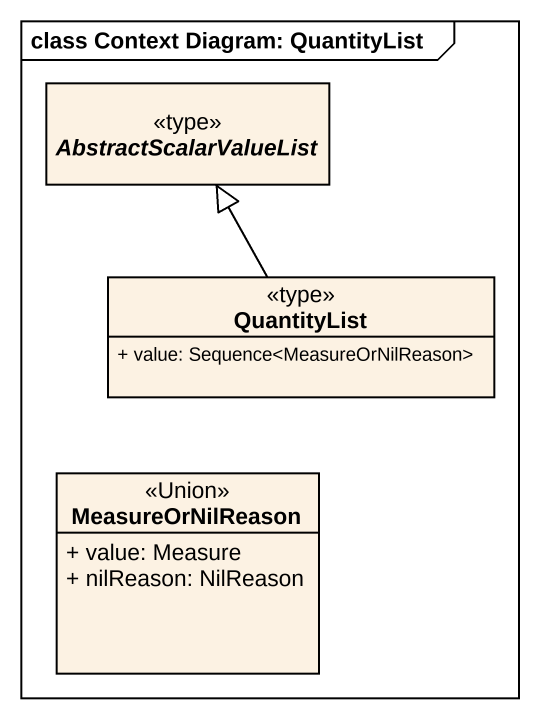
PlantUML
@startuml
mainframe class Context Diagram: QuantityList
hide circle
hide empty members
skinparam classAttributeIconSize 0
abstract class AbstractScalarValueList <<type>>
class QuantityList <<type>> {
  + value: Sequence<MeasureOrNilReason>
}
class MeasureOrNilReason <<Union>> {
  + value: Measure
  + nilReason: NilReason
}
QuantityList -up-|> AbstractScalarValueList
@enduml
